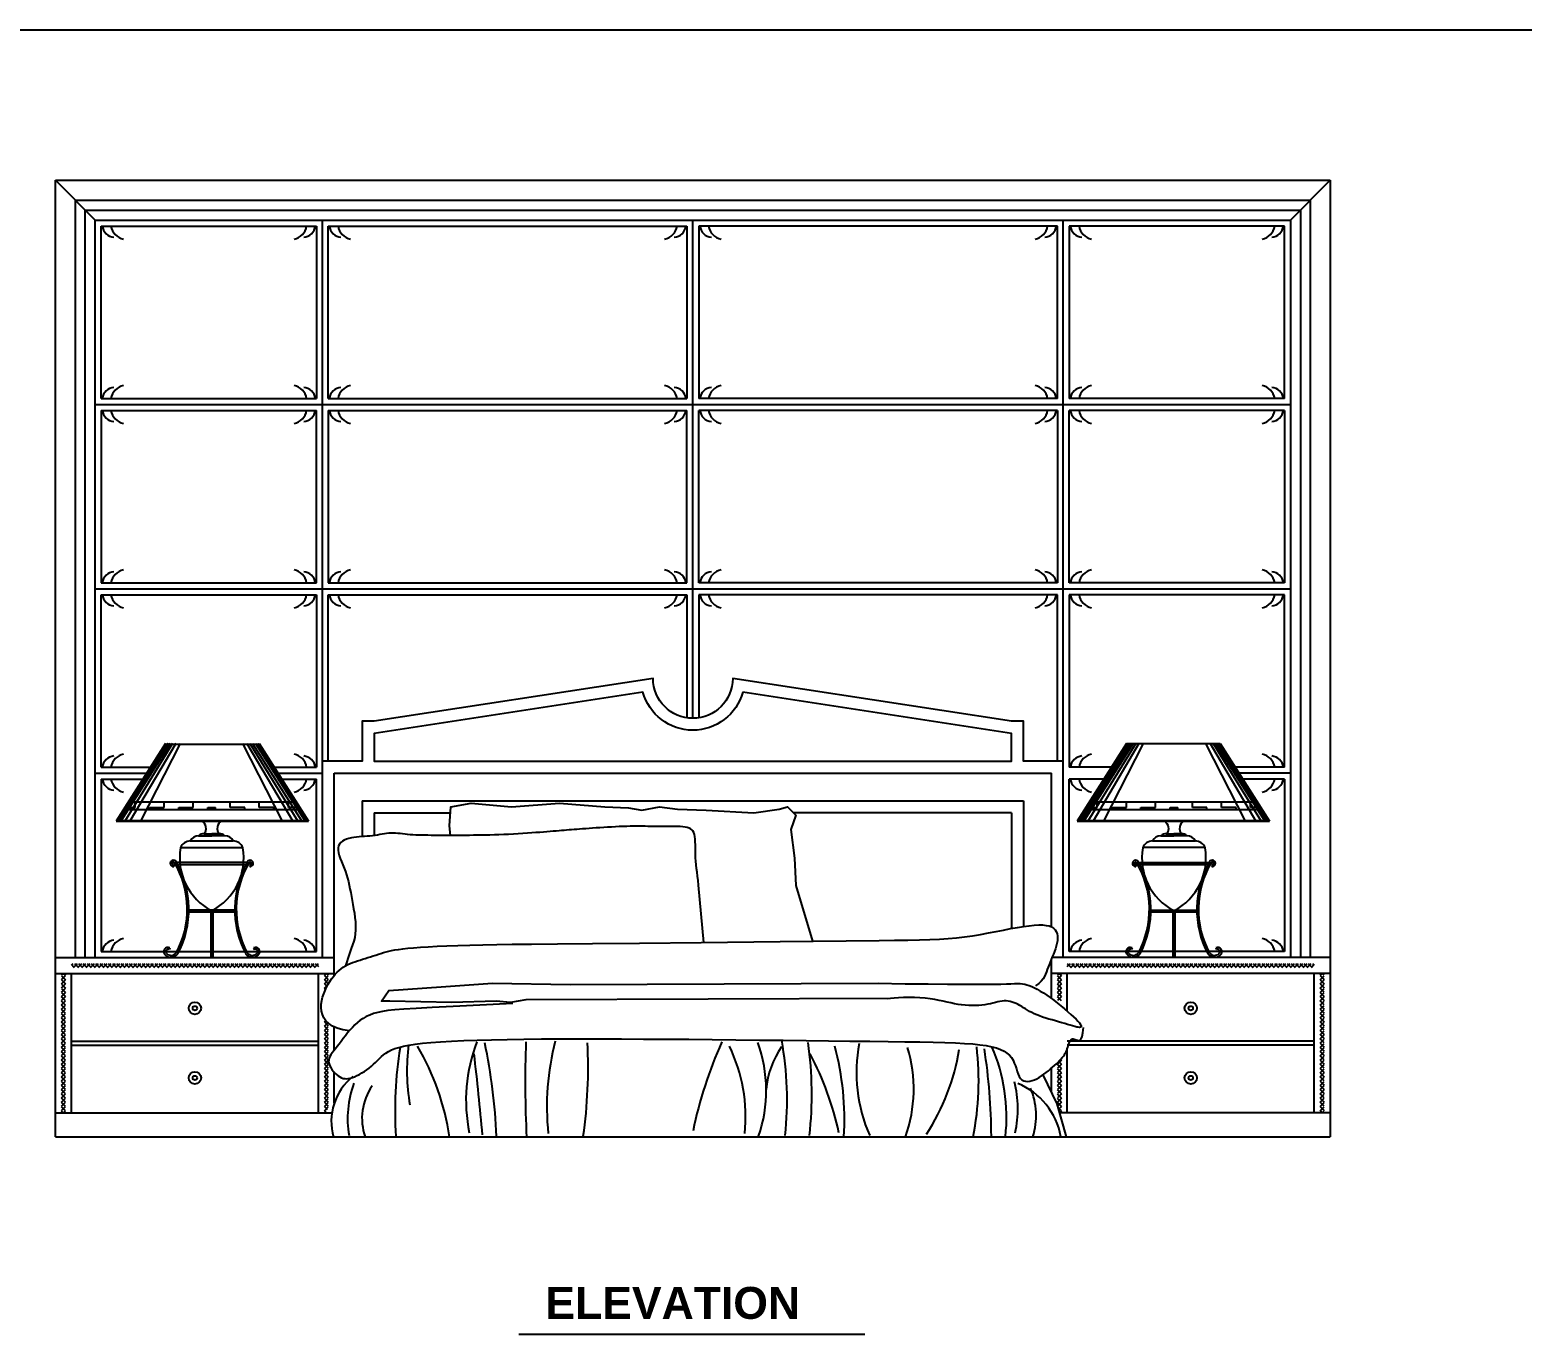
# Model space of a CAD drawing. Header units: inches. Extents: x 3 to 45, y 10.7 to 35.5.
# Drawn here: x 33.913 to 37.659, y 22.517 to 25.789 of the extents above; entities that cross this region are included whole.
import ezdxf

# ---------------------------------------------------------------- set-up
doc = ezdxf.new("R2010")
doc.units = ezdxf.units.IN
doc.header["$MEASUREMENT"] = 0
for name, color, linetype in [('02', 2, 'Continuous'), ('1', 1, 'Continuous'), ('4', 4, 'Continuous'), ('8', 8, 'Continuous')]:
    doc.layers.add(name, color=color, linetype=linetype)
doc.styles.add('HT', font='swisseb.ttf')

msp = doc.modelspace()

# ---------------------------------------------------------------- hatches: boundary and pattern name
at = {"layer": '8'}
h = msp.add_hatch(dxfattribs=at)
h.set_pattern_fill('ANSI37', color=256, scale=0.06, angle=90, style=0)
h.set_pattern_definition([(135, (44.8841596, 2.288211), (-0.0053033009, -0.0053033009), []), (225, (44.8841596, 2.288211), (0.0053033009, -0.0053033009), [])])
h.paths.add_polyline_path([(34.0018, 23.422), (33.9918, 23.422), (33.9918, 23.072), (34.0018, 23.072)])
h = msp.add_hatch(dxfattribs=at)
h.set_pattern_fill('ANSI37', color=256, scale=0.06, style=0)
h.set_pattern_definition([(45, (44.8841596, 2.288211), (-0.0053033009, 0.0053033009), []), (135, (44.8841596, 2.288211), (-0.0053033009, -0.0053033009), [])])
h.paths.add_polyline_path([(34.6368, 23.437), (34.6368, 23.447), (34.0168, 23.447), (34.0168, 23.437)])
h = msp.add_hatch(dxfattribs=at)
h.set_pattern_fill('ANSI37', color=256, scale=0.06, style=0)
h.set_pattern_definition([(135, (26.26945, 2.288211), (0.0053033009, 0.0053033009), []), (45, (26.26945, 2.288211), (0.0053033009, -0.0053033009), [])])
h.paths.add_polyline_path([(36.5168, 23.437), (36.5168, 23.447), (37.1368, 23.447), (37.1368, 23.437)])
h = msp.add_hatch(dxfattribs=at)
h.set_pattern_fill('ANSI37', color=256, scale=0.06, angle=90, style=0)
h.set_pattern_definition([(45, (26.26945, 2.288211), (0.0053033009, -0.0053033009), []), (315, (26.26945, 2.288211), (-0.0053033009, -0.0053033009), [])])
h.paths.add_polyline_path([(37.1518, 23.422), (37.1618, 23.422), (37.1618, 23.072), (37.1518, 23.072)])

# ---------------------------------------------------------------- linework, layer by layer
at = {"layer": '02'}
for p, q in [((34.0768, 25.312), (33.9768, 25.412)), ((37.0768, 25.312), (37.1768, 25.412)), ((34.0268, 25.362), (37.1268, 25.362)), ((34.0268, 23.462), (34.0268, 25.362)), ((37.1268, 25.362), (37.1268, 23.462)), ((34.0518, 25.337), (37.1018, 25.337)), ((34.0518, 23.462), (34.0518, 25.337)), ((37.1018, 25.337), (37.1018, 23.462)), ((34.0918, 25.297), (34.6318, 25.297)), ((34.0918, 24.8645), (34.0918, 25.297)), ((34.6318, 25.297), (34.6318, 24.8645)), ((34.6468, 23.462), (34.6468, 25.312)), ((34.6618, 25.297), (35.5618, 25.297)), ((34.6618, 24.8645), (34.6618, 25.297)), ((35.5618, 25.297), (35.5618, 24.8645)), ((35.5768, 24.062), (35.5768, 25.312)), ((35.5918, 25.297), (35.5918, 24.8645)), ((36.4918, 25.297), (35.5918, 25.297)), ((36.4918, 24.8645), (36.4918, 25.297)), ((36.5068, 23.462), (36.5068, 25.312)), ((37.0618, 25.297), (36.5218, 25.297)), ((36.5218, 25.297), (36.5218, 24.8645)), ((37.0618, 24.8645), (37.0618, 25.297)), ((34.0768, 24.8495), (37.0768, 24.8495)), ((34.0918, 24.8645), (34.6318, 24.8645)), ((34.6618, 24.8645), (35.5618, 24.8645)), ((36.4918, 24.8645), (35.5918, 24.8645)), ((37.0618, 24.8645), (36.5218, 24.8645)), ((34.0918, 24.8345), (34.6318, 24.8345)), ((34.0918, 24.8345), (34.0918, 24.402)), ((34.6318, 24.402), (34.6318, 24.8345)), ((34.6618, 24.8345), (35.5618, 24.8345)), ((34.6618, 24.8345), (34.6618, 24.402)), ((35.5618, 24.402), (35.5618, 24.8345)), ((36.4918, 24.8345), (35.5918, 24.8345)), ((35.5918, 24.402), (35.5918, 24.8345)), ((36.4918, 24.8345), (36.4918, 24.402)), ((37.0618, 24.8345), (36.5218, 24.8345)), ((36.5218, 24.402), (36.5218, 24.8345)), ((37.0618, 24.8345), (37.0618, 24.402)), ((34.0768, 24.387), (37.0768, 24.387)), ((34.0918, 24.402), (34.6318, 24.402)), ((34.6618, 24.402), (35.5618, 24.402)), ((36.4918, 24.402), (35.5918, 24.402)), ((37.0618, 24.402), (36.5218, 24.402)), ((34.0918, 24.372), (34.6318, 24.372)), ((34.0918, 23.9395), (34.0918, 24.372)), ((34.6318, 24.372), (34.6318, 23.9395)), ((34.6618, 23.9545), (34.6618, 24.372)), ((34.6618, 24.372), (35.5618, 24.372)), ((35.5618, 24.372), (35.5618, 24.0632)), ((35.5918, 24.372), (35.5918, 24.0632)), ((36.4918, 24.372), (35.5918, 24.372)), ((36.4918, 23.9545), (36.4918, 24.372)), ((37.0618, 24.372), (36.5218, 24.372)), ((36.5218, 24.372), (36.5218, 23.9395)), ((37.0618, 23.9395), (37.0618, 24.372)), ((34.2533, 23.9987), (34.1292, 23.804)), ((34.2589, 23.9987), (34.1349, 23.804)), ((34.2602, 23.9987), (34.1361, 23.804)), ((34.2648, 23.9987), (34.1407, 23.804)), ((34.2709, 23.9987), (34.1506, 23.804)), ((34.2786, 23.9987), (34.1638, 23.804)), ((34.2901, 23.9987), (34.1902, 23.804)), ((34.252, 23.9967), (34.4884, 23.9967)), ((34.446, 23.9987), (34.5459, 23.804)), ((34.4575, 23.9987), (34.5723, 23.804)), ((34.4651, 23.9987), (34.5855, 23.804)), ((34.4713, 23.9987), (34.5953, 23.804)), ((34.4794, 23.9987), (34.6034, 23.804)), ((34.4828, 23.9987), (34.6069, 23.804)), ((34.4851, 23.9987), (34.6095, 23.8035)), ((34.4884, 23.9987), (34.6124, 23.804)), ((36.6652, 23.9987), (36.5412, 23.804)), ((36.6685, 23.9987), (36.5441, 23.8035)), ((36.6708, 23.9987), (36.5467, 23.804)), ((36.6743, 23.9987), (36.5502, 23.804)), ((36.6777, 23.9987), (36.5537, 23.804)), ((36.6823, 23.9987), (36.5583, 23.804)), ((36.6885, 23.9987), (36.5681, 23.804)), ((36.6961, 23.9987), (36.5813, 23.804)), ((36.7076, 23.9987), (36.6077, 23.804)), ((36.6652, 23.9987), (36.9004, 23.9987)), ((36.8635, 23.9987), (36.9634, 23.804)), ((36.875, 23.9987), (36.9898, 23.804)), ((36.8827, 23.9987), (37.003, 23.804)), ((36.8888, 23.9987), (37.0129, 23.804)), ((36.8934, 23.9987), (37.0175, 23.804)), ((36.8947, 23.9987), (37.0187, 23.804)), ((36.8969, 23.9987), (37.021, 23.804)), ((36.9004, 23.9987), (37.0244, 23.804)), ((34.0918, 23.9395), (34.2156, 23.9395)), ((34.5261, 23.9395), (34.6318, 23.9395)), ((36.6275, 23.9395), (36.5218, 23.9395)), ((37.0618, 23.9395), (36.938, 23.9395)), ((34.0768, 23.9245), (34.206, 23.9245)), ((34.0918, 23.9095), (34.0918, 23.477)), ((34.0918, 23.9095), (34.1964, 23.9095)), ((34.5356, 23.9245), (34.6468, 23.9245)), ((34.5452, 23.9095), (34.6318, 23.9095)), ((34.6318, 23.477), (34.6318, 23.9095)), ((34.6768, 23.9245), (36.4768, 23.9245)), ((36.5218, 23.477), (36.5218, 23.9095)), ((36.6084, 23.9095), (36.5218, 23.9095)), ((37.0768, 23.9245), (36.9476, 23.9245)), ((37.0618, 23.9095), (36.9572, 23.9095)), ((37.0618, 23.9095), (37.0618, 23.477)), ((34.1478, 23.8332), (34.5938, 23.8332)), ((34.1507, 23.8378), (34.1767, 23.8378)), ((34.1602, 23.8526), (34.5814, 23.8526)), ((34.1767, 23.8378), (34.1767, 23.8526)), ((34.2132, 23.8378), (34.2497, 23.8378)), ((34.2132, 23.8332), (34.2132, 23.8378)), ((34.2497, 23.8378), (34.2497, 23.8526)), ((34.2862, 23.8378), (34.3227, 23.8378)), ((34.2862, 23.8332), (34.2862, 23.8378)), ((34.3227, 23.8378), (34.3227, 23.8526)), ((34.3592, 23.8378), (34.379, 23.8378)), ((34.3592, 23.8332), (34.3592, 23.8378)), ((34.7468, 23.8545), (36.4068, 23.8545)), ((34.7468, 23.8545), (34.7468, 23.7652)), ((36.4068, 23.8545), (36.4068, 23.5397)), ((36.5598, 23.8332), (37.0058, 23.8332)), ((36.5722, 23.8526), (36.9934, 23.8526)), ((36.7944, 23.8332), (36.7944, 23.8378)), ((36.8309, 23.8378), (36.8309, 23.8526)), ((36.8674, 23.8378), (36.8309, 23.8378)), ((36.8674, 23.8332), (36.8674, 23.8378)), ((36.9039, 23.8378), (36.9039, 23.8526)), ((36.9404, 23.8378), (36.9039, 23.8378)), ((36.9404, 23.8332), (36.9404, 23.8378)), ((36.9769, 23.8378), (36.9769, 23.8526)), ((37.0029, 23.8378), (36.9769, 23.8378)), ((34.1292, 23.804), (34.6124, 23.804)), ((34.135, 23.8059), (34.6112, 23.8059)), ((36.5412, 23.804), (37.0244, 23.804)), ((36.5424, 23.8059), (37.0186, 23.8059)), ((34.3154, 23.7544), (34.4228, 23.7544)), ((34.3361, 23.7672), (34.3691, 23.767)), ((34.3498, 23.772), (34.3691, 23.7719)), ((34.3884, 23.772), (34.3691, 23.7719)), ((34.4021, 23.7672), (34.3691, 23.767)), ((36.7308, 23.7544), (36.8382, 23.7544)), ((36.7515, 23.7672), (36.7845, 23.767)), ((36.7652, 23.772), (36.7845, 23.7719)), ((36.8038, 23.772), (36.7845, 23.7719)), ((36.8175, 23.7672), (36.7845, 23.767)), ((34.2913, 23.7381), (34.4468, 23.7381)), ((36.8623, 23.7381), (36.7068, 23.7381)), ((34.2733, 23.6947), (34.2738, 23.6899)), ((34.4576, 23.7002), (34.2809, 23.7002)), ((34.2835, 23.6953), (34.455, 23.6953)), ((34.4652, 23.6947), (34.4648, 23.6899)), ((36.6884, 23.6947), (36.6889, 23.6899)), ((36.696, 23.7002), (36.8727, 23.7002)), ((36.6986, 23.6953), (36.8701, 23.6953)), ((36.8803, 23.6947), (36.8799, 23.6899)), ((34.4269, 23.5809), (34.3116, 23.5809)), ((34.3116, 23.576), (34.4269, 23.576)), ((34.3668, 23.5804), (34.3668, 23.462)), ((34.3716, 23.5805), (34.3716, 23.462)), ((36.7267, 23.5809), (36.842, 23.5809)), ((36.7267, 23.576), (36.842, 23.576)), ((36.782, 23.5805), (36.782, 23.462)), ((36.7869, 23.5804), (36.7869, 23.462)), ((34.0918, 23.477), (34.2484, 23.477)), ((34.2531, 23.477), (34.282, 23.477)), ((34.2643, 23.4863), (34.2624, 23.4818)), ((34.2874, 23.477), (34.3668, 23.477)), ((34.3716, 23.477), (34.4508, 23.477)), ((34.4562, 23.477), (34.485, 23.477)), ((34.4742, 23.4863), (34.4761, 23.4818)), ((34.4898, 23.477), (34.6318, 23.477)), ((36.6638, 23.477), (36.5218, 23.477)), ((36.6974, 23.477), (36.6686, 23.477)), ((36.6794, 23.4863), (36.6775, 23.4818)), ((36.782, 23.477), (36.7028, 23.477)), ((36.8662, 23.477), (36.7869, 23.477)), ((36.9005, 23.477), (36.8716, 23.477)), ((36.8893, 23.4863), (36.8912, 23.4818)), ((37.0618, 23.477), (36.9052, 23.477)), ((34.6518, 23.4165), (34.6573, 23.422)), ((34.6518, 23.4166), (34.6618, 23.4066)), ((34.6518, 23.4059), (34.6618, 23.4159)), ((34.657, 23.422), (34.6618, 23.4172)), ((36.4966, 23.422), (36.4918, 23.4172)), ((36.5018, 23.4166), (36.4918, 23.4066)), ((36.5018, 23.4059), (36.4918, 23.4159)), ((36.5018, 23.4165), (36.4963, 23.422)), ((34.6518, 23.406), (34.6618, 23.396)), ((34.6518, 23.3953), (34.6618, 23.4053)), ((34.6518, 23.3954), (34.6585, 23.3887)), ((34.6518, 23.3847), (34.6618, 23.3947)), ((34.6518, 23.3848), (34.655, 23.3816)), ((36.5018, 23.406), (36.4918, 23.396)), ((36.5018, 23.3953), (36.4918, 23.4053)), ((36.5018, 23.3954), (36.4918, 23.3854)), ((36.5018, 23.3847), (36.4918, 23.3947)), ((36.5018, 23.3848), (36.4918, 23.3748)), ((36.5018, 23.3741), (36.4918, 23.3841)), ((36.5018, 23.3742), (36.4918, 23.3642)), ((36.5018, 23.3635), (36.4918, 23.3735)), ((36.5018, 23.3635), (36.4918, 23.3535)), ((36.5018, 23.3529), (36.4918, 23.3629)), ((34.6518, 23.2999), (34.6555, 23.3035)), ((34.6518, 23.2999), (34.6618, 23.2899)), ((34.6518, 23.2893), (34.6607, 23.2982)), ((34.6518, 23.2893), (34.6618, 23.2793)), ((34.6518, 23.2787), (34.6618, 23.2887)), ((34.6518, 23.2787), (34.6618, 23.2687)), ((34.6518, 23.2681), (34.6618, 23.2781)), ((34.6518, 23.2681), (34.6618, 23.2581)), ((34.6518, 23.2574), (34.6618, 23.2674)), ((34.0168, 23.252), (34.6368, 23.252)), ((34.0168, 23.242), (34.6368, 23.242)), ((34.6518, 23.2575), (34.6618, 23.2475)), ((34.6518, 23.2468), (34.6618, 23.2568)), ((34.6518, 23.2469), (34.6618, 23.2369)), ((34.6518, 23.2362), (34.6618, 23.2462)), ((34.6518, 23.2363), (34.6618, 23.2263)), ((34.6518, 23.2256), (34.6618, 23.2356)), ((34.6518, 23.2257), (34.6618, 23.2157)), ((37.1368, 23.252), (36.5168, 23.252)), ((37.1368, 23.242), (36.5168, 23.242)), ((34.6518, 23.215), (34.6618, 23.225)), ((34.6518, 23.2151), (34.6618, 23.2051)), ((34.6518, 23.2044), (34.6618, 23.2144)), ((34.6518, 23.2044), (34.6618, 23.1944)), ((34.6518, 23.1938), (34.6618, 23.2038)), ((34.6518, 23.1938), (34.6618, 23.1838)), ((34.6518, 23.1832), (34.6618, 23.1932)), ((36.5018, 23.2044), (36.4918, 23.1944)), ((36.5018, 23.1938), (36.4918, 23.1838)), ((36.5018, 23.1832), (36.4918, 23.1932)), ((36.5018, 23.1938), (36.4949, 23.2007)), ((34.6518, 23.1832), (34.6618, 23.1732)), ((34.6518, 23.1726), (34.6618, 23.1826)), ((34.6518, 23.1726), (34.6618, 23.1626)), ((34.6518, 23.162), (34.6618, 23.172)), ((34.6518, 23.162), (34.6618, 23.152)), ((34.6518, 23.1514), (34.6618, 23.1614)), ((34.6518, 23.1514), (34.6618, 23.1414)), ((34.6518, 23.1408), (34.6618, 23.1508)), ((36.5018, 23.1832), (36.4918, 23.1732)), ((36.5018, 23.1726), (36.4918, 23.1826)), ((36.5018, 23.1726), (36.4918, 23.1626)), ((36.5018, 23.162), (36.4918, 23.172)), ((36.5018, 23.162), (36.4918, 23.152)), ((36.5018, 23.1514), (36.4918, 23.1614)), ((36.5018, 23.1514), (36.4918, 23.1414)), ((36.5018, 23.1408), (36.4918, 23.1508)), ((34.6518, 23.1408), (34.6618, 23.1308)), ((34.6518, 23.1302), (34.6618, 23.1402)), ((34.6518, 23.1302), (34.6618, 23.1202)), ((34.6518, 23.1196), (34.6618, 23.1296)), ((34.6518, 23.1196), (34.6618, 23.1096)), ((34.6518, 23.109), (34.6618, 23.119)), ((36.5018, 23.1408), (36.4918, 23.1308)), ((36.5018, 23.1302), (36.4918, 23.1402)), ((36.5018, 23.1302), (36.4918, 23.1202)), ((36.5018, 23.1196), (36.4918, 23.1296)), ((36.5018, 23.1196), (36.4918, 23.1096)), ((36.5018, 23.109), (36.4918, 23.119)), ((34.6518, 23.109), (34.6618, 23.099)), ((34.6518, 23.0983), (34.6618, 23.1083)), ((34.6518, 23.0984), (34.6618, 23.0884)), ((34.6518, 23.0877), (34.6618, 23.0977)), ((34.6518, 23.0878), (34.6593, 23.0803)), ((34.6518, 23.0771), (34.6618, 23.0871)), ((34.6518, 23.0772), (34.6565, 23.0725)), ((36.5018, 23.109), (36.4918, 23.099)), ((36.5018, 23.0983), (36.4918, 23.1083)), ((36.5018, 23.0877), (36.4918, 23.0977)), ((36.5018, 23.0984), (36.4927, 23.0893)), ((36.5018, 23.0771), (36.494, 23.085)), ((36.5018, 23.0878), (36.4951, 23.081)), ((36.5018, 23.0772), (36.4974, 23.0728)), ((35.1402, 22.5166), (36.0088, 22.5166))]:
    msp.add_line(p, q, dxfattribs=at)
for points in [[(34.6768, 23.417), (34.6768, 23.9245)], [(36.4768, 23.5385), (36.4768, 23.9245)], [(34.9686, 23.7682), (34.9662, 23.7922), (34.9692, 23.8401), (35.0202, 23.8491), (35.122, 23.8401), (35.2419, 23.8491), (35.3557, 23.8401), (35.4157, 23.8371), (35.4486, 23.8311), (35.4935, 23.8401), (35.5385, 23.8341), (35.6104, 23.8311), (35.7302, 23.8251), (35.7932, 23.8341), (35.8141, 23.8401), (35.8351, 23.8191), (35.8231, 23.7832), (35.8321, 23.7114), (35.8351, 23.6425), (35.877, 23.5028)], [(35.6045, 23.4997), (35.5912, 23.6434), (35.59, 23.6552), (35.5887, 23.666), (35.5874, 23.676), (35.5862, 23.6854), (35.5852, 23.6944), (35.5843, 23.7031), (35.5837, 23.7116), (35.5833, 23.7201), (35.5832, 23.7285), (35.5832, 23.7367), (35.5832, 23.7446), (35.583, 23.7521), (35.5827, 23.759), (35.582, 23.7652), (35.5809, 23.7707), (35.5794, 23.7753), (35.5772, 23.7792), (35.5746, 23.7822), (35.5713, 23.7847), (35.5673, 23.7866), (35.5627, 23.788), (35.5575, 23.789), (35.5515, 23.7897), (35.5448, 23.7901), (35.5375, 23.7904), (35.5297, 23.7905), (35.5217, 23.7905), (35.5136, 23.7904), (35.5055, 23.7903), (35.4976, 23.7902), (35.4901, 23.7902), (35.483, 23.7902), (35.4763, 23.7903), (35.4698, 23.7905), (35.4635, 23.7907), (35.457, 23.7909), (35.4504, 23.791), (35.4435, 23.7911), (35.4361, 23.7912), (35.4282, 23.7911), (35.4197, 23.791), (35.4107, 23.7908), (35.4015, 23.7905), (35.392, 23.7901), (35.3823, 23.7897), (35.3725, 23.7892), (35.3627, 23.7887), (35.353, 23.7881), (35.3435, 23.7875), (35.3342, 23.7868), (35.3251, 23.7862), (35.3163, 23.7855), (35.3079, 23.7849), (35.2999, 23.7843), (35.2923, 23.7837), (35.2852, 23.7832), (35.2786, 23.7827), (35.2722, 23.7822), (35.266, 23.7817), (35.2599, 23.7812), (35.2538, 23.7808), (35.2475, 23.7802), (35.2409, 23.7797), (35.2339, 23.7791), (35.2266, 23.7785), (35.2188, 23.7778), (35.2106, 23.7771), (35.2019, 23.7764), (35.1926, 23.7757), (35.1828, 23.775), (35.1725, 23.7742), (35.1615, 23.7735), (35.1501, 23.7727), (35.1383, 23.772), (35.1263, 23.7713), (35.1142, 23.7707), (35.1021, 23.7701), (35.0902, 23.7696), (35.0786, 23.7692), (35.0674, 23.7689), (35.0565, 23.7687), (35.0461, 23.7685), (35.0359, 23.7684), (35.026, 23.7683), (35.0164, 23.7682), (35.0069, 23.7682), (34.9977, 23.7682), (34.9283, 23.7682), (34.9201, 23.7682), (34.912, 23.7683), (34.9041, 23.7683), (34.8963, 23.7684), (34.8888, 23.7686), (34.8814, 23.7689), (34.8742, 23.7692), (34.8674, 23.7697), (34.8608, 23.7703), (34.8544, 23.7711), (34.8483, 23.7718), (34.8423, 23.7725), (34.8364, 23.7731), (34.8307, 23.7735), (34.8251, 23.7738), (34.8194, 23.7737), (34.8138, 23.7734), (34.8082, 23.7728), (34.8025, 23.772), (34.7967, 23.771), (34.7909, 23.77), (34.7849, 23.769), (34.7788, 23.7681), (34.7725, 23.7672), (34.766, 23.7666), (34.7594, 23.766), (34.7528, 23.7655), (34.746, 23.7651), (34.7393, 23.7645), (34.7326, 23.7638), (34.726, 23.7629), (34.7196, 23.7617), (34.7133, 23.7603), (34.7074, 23.7584), (34.7019, 23.7561), (34.697, 23.7534), (34.6929, 23.7501), (34.6896, 23.7463), (34.6873, 23.7419), (34.6861, 23.7368), (34.6861, 23.731), (34.6872, 23.7247), (34.6892, 23.7177), (34.6918, 23.7104), (34.6948, 23.7026), (34.6981, 23.6946), (34.7014, 23.6863), (34.7046, 23.6779), (34.7074, 23.6695), (34.7099, 23.6609), (34.7121, 23.6522), (34.7142, 23.6434), (34.7161, 23.6343), (34.7179, 23.6249), (34.7197, 23.6152), (34.7216, 23.6051), (34.7235, 23.5946), (34.7253, 23.5838), (34.7271, 23.5729), (34.7286, 23.562), (34.7297, 23.5512), (34.7303, 23.5406), (34.7303, 23.5304), (34.7295, 23.5208), (34.728, 23.5117), (34.7258, 23.5028), (34.7229, 23.4939), (34.7194, 23.4843), (34.7156, 23.4739), (34.7114, 23.4621), (34.7071, 23.4486), (34.7049, 23.4409)], [(36.0448, 23.5048), (36.0828, 23.5049), (36.1162, 23.5051), (36.1458, 23.5057), (36.1721, 23.5065), (36.1959, 23.5076), (36.2179, 23.5091), (36.2386, 23.5111), (36.2588, 23.5135), (36.279, 23.5165), (36.299, 23.5198), (36.3188, 23.5234), (36.3382, 23.5271), (36.3568, 23.5307), (36.3746, 23.5341), (36.3914, 23.5372), (36.4069, 23.5397), (36.4209, 23.5416), (36.4336, 23.5429), (36.4449, 23.5434), (36.4549, 23.5433), (36.4635, 23.5424), (36.471, 23.5408), (36.4772, 23.5384), (36.4823, 23.5352), (36.4862, 23.5313), (36.4891, 23.5267), (36.491, 23.5214), (36.4921, 23.5157), (36.4924, 23.5096), (36.4919, 23.5032), (36.4909, 23.4966), (36.4892, 23.4898), (36.4872, 23.4831), (36.4847, 23.4764), (36.482, 23.4697), (36.4792, 23.4631), (36.4763, 23.4565), (36.4735, 23.4501), (36.4709, 23.4437), (36.4685, 23.4374), (36.4665, 23.4313), (36.4646, 23.4254), (36.4624, 23.4195), (36.4598, 23.4137), (36.4562, 23.408), (36.4515, 23.4023), (36.4453, 23.3967), (36.4373, 23.391)], [(34.7146, 23.2773), (34.698, 23.2802), (34.684, 23.2844), (34.6724, 23.2897), (34.6631, 23.2959), (34.6559, 23.3029), (34.6505, 23.3105), (34.6468, 23.3187), (34.6447, 23.3272), (34.6438, 23.3359), (34.6441, 23.3447), (34.6454, 23.3535), (34.6475, 23.3622), (34.6504, 23.3707), (34.6538, 23.379), (34.6576, 23.387), (34.6616, 23.3945), (34.6658, 23.4016), (34.6701, 23.4081), (34.6745, 23.4142), (34.6791, 23.4197), (34.6838, 23.4248), (34.6887, 23.4295), (34.6938, 23.4337), (34.6991, 23.4374), (34.7046, 23.4408), (34.7104, 23.4438), (34.7163, 23.4465), (34.7224, 23.4489), (34.7287, 23.4512), (34.735, 23.4533), (34.7415, 23.4554), (34.748, 23.4574), (34.7546, 23.4595), (34.7612, 23.4616), (34.7678, 23.4637), (34.7744, 23.4658), (34.781, 23.4679), (34.7876, 23.47), (34.794, 23.472), (34.8005, 23.4739), (34.8068, 23.4757), (34.8134, 23.4774), (34.8206, 23.4791), (34.8286, 23.4807), (34.8378, 23.4822), (34.8486, 23.4836), (34.8611, 23.485), (34.8759, 23.4863), (34.893, 23.4876), (34.9127, 23.4889), (34.9349, 23.49), (34.9596, 23.4911), (34.9869, 23.4921), (35.0169, 23.4929), (35.0494, 23.4937), (35.0846, 23.4943), (35.1236, 23.4948), (35.1721, 23.4953), (35.2369, 23.4959), (35.3248, 23.4968), (35.4428, 23.4979), (35.5975, 23.4996), (35.796, 23.5018), (36.0448, 23.5048)], [(36.0727, 23.3592), (35.158, 23.3551), (35.119, 23.3491), (35.0831, 23.3521), (34.9722, 23.3491), (34.8164, 23.3521), (34.7955, 23.3521), (34.8134, 23.3791), (34.9453, 23.3881), (35.0741, 23.397), (35.2688, 23.394), (36.0418, 23.397)], [(36.0418, 23.397), (36.1102, 23.396), (36.1678, 23.3953), (36.2157, 23.3948), (36.2551, 23.3945), (36.2871, 23.3944), (36.3128, 23.3945), (36.3335, 23.3947), (36.3502, 23.395), (36.3639, 23.3954), (36.3752, 23.3959), (36.3845, 23.3962), (36.3922, 23.3963), (36.3987, 23.3963), (36.4045, 23.3958), (36.4099, 23.3949), (36.4153, 23.3935), (36.4212, 23.3916), (36.4275, 23.389), (36.4342, 23.3858), (36.4414, 23.382), (36.4489, 23.3776), (36.4568, 23.3727), (36.4651, 23.3672), (36.4738, 23.3611), (36.4827, 23.3545), (36.4918, 23.3475), (36.5008, 23.3403), (36.5096, 23.333), (36.518, 23.3258), (36.5257, 23.3189), (36.5327, 23.3125), (36.5387, 23.3067), (36.5435, 23.3017), (36.5472, 23.2974), (36.5499, 23.2939), (36.5514, 23.2911), (36.5519, 23.2889), (36.5515, 23.2874), (36.55, 23.2866), (36.5477, 23.2863), (36.5444, 23.2865), (36.5404, 23.2873), (36.5356, 23.2885), (36.5301, 23.29), (36.524, 23.2918), (36.5173, 23.2939), (36.5102, 23.296), (36.5027, 23.2982), (36.4949, 23.3005), (36.4869, 23.3028), (36.4787, 23.3051), (36.4706, 23.3074), (36.4626, 23.3098), (36.4548, 23.3123), (36.4473, 23.315), (36.4403, 23.3177), (36.4338, 23.3206), (36.4278, 23.3235), (36.4223, 23.3266), (36.417, 23.3296), (36.412, 23.3326), (36.4072, 23.3356), (36.4025, 23.3384), (36.3979, 23.3412), (36.3932, 23.3437), (36.3884, 23.346), (36.3836, 23.348), (36.3787, 23.3497), (36.3737, 23.3511), (36.3687, 23.352), (36.3636, 23.3526), (36.3584, 23.3526), (36.3531, 23.3522), (36.3477, 23.3514), (36.3421, 23.3502), (36.3363, 23.3488), (36.3302, 23.3473), (36.3238, 23.3458), (36.3171, 23.3444), (36.31, 23.3432), (36.3025, 23.3422), (36.2946, 23.3415), (36.2864, 23.3411), (36.278, 23.341), (36.2693, 23.3413), (36.2605, 23.3419), (36.2515, 23.3428), (36.2426, 23.3441), (36.2336, 23.3458), (36.2244, 23.3478), (36.215, 23.3499), (36.2053, 23.352), (36.1951, 23.3542), (36.1842, 23.3562), (36.1726, 23.3579), (36.1602, 23.3594), (36.1468, 23.3604), (36.133, 23.361), (36.1191, 23.3612), (36.1057, 23.3611), (36.0932, 23.3607), (36.082, 23.36), (36.0727, 23.3592), (36.0658, 23.3581)], [(35.125, 23.3461), (35.0418, 23.3421), (34.975, 23.3389), (34.9224, 23.3363), (34.8819, 23.3341), (34.8514, 23.3323), (34.8286, 23.3305), (34.8115, 23.3286), (34.798, 23.3264), (34.7861, 23.3239), (34.7754, 23.3209), (34.7658, 23.3174), (34.7571, 23.3134), (34.7492, 23.309), (34.7419, 23.3041), (34.735, 23.2987), (34.7286, 23.2928), (34.7223, 23.2864), (34.7162, 23.2796), (34.7103, 23.2725), (34.7046, 23.2654), (34.6992, 23.2583), (34.6939, 23.2513), (34.6889, 23.2446), (34.6841, 23.2384), (34.6796, 23.2327), (34.6753, 23.2274), (34.6716, 23.2225), (34.6683, 23.2179), (34.6657, 23.2134), (34.6638, 23.209), (34.6628, 23.2045), (34.6626, 23.2), (34.6635, 23.1952), (34.6653, 23.1903), (34.6678, 23.1854), (34.6709, 23.1806), (34.6745, 23.176), (34.6784, 23.1717), (34.6825, 23.1678), (34.6866, 23.1645), (34.6907, 23.1619), (34.6947, 23.1598), (34.6988, 23.1584), (34.703, 23.1577), (34.7074, 23.1575), (34.712, 23.1579), (34.7168, 23.159), (34.7221, 23.1605), (34.7277, 23.1627), (34.7336, 23.1653), (34.7398, 23.1684), (34.746, 23.172), (34.7523, 23.1758), (34.7584, 23.18), (34.7644, 23.1844), (34.77, 23.189), (34.7752, 23.1937), (34.7802, 23.1985), (34.7851, 23.2034), (34.79, 23.2082), (34.7951, 23.2129), (34.8005, 23.2175), (34.8064, 23.2218), (34.8129, 23.2259), (34.8203, 23.2297), (34.8288, 23.2331), (34.8386, 23.2363), (34.8502, 23.2392), (34.8637, 23.2418), (34.8796, 23.2442), (34.898, 23.2464), (34.9193, 23.2484), (34.9437, 23.2501), (34.9712, 23.2517), (35.0018, 23.2531), (35.0353, 23.2543), (35.0716, 23.2554), (35.1107, 23.2562), (35.1525, 23.2569), (35.1969, 23.2573), (35.2439, 23.2576), (35.2931, 23.2577), (35.3444, 23.2577), (35.3977, 23.2575), (35.4526, 23.2572), (35.509, 23.2568), (35.5667, 23.2564), (35.6254, 23.2558), (35.6849, 23.2553), (35.7445, 23.2546), (35.8036, 23.254), (35.8615, 23.2533), (35.9175, 23.2527), (35.9709, 23.2521), (36.0211, 23.2514), (36.0673, 23.2508), (36.109, 23.2503), (36.1465, 23.2497), (36.1799, 23.2491), (36.2095, 23.2484), (36.2359, 23.2474), (36.2591, 23.2462), (36.2795, 23.2447), (36.2975, 23.2429), (36.3133, 23.2406), (36.3271, 23.2379), (36.339, 23.2347), (36.3493, 23.231), (36.358, 23.2267), (36.3653, 23.2219), (36.3714, 23.2165), (36.3764, 23.2104), (36.3805, 23.2038), (36.3838, 23.1967), (36.3866, 23.1895), (36.389, 23.1822), (36.3913, 23.1753), (36.3937, 23.1689), (36.3963, 23.1632), (36.3994, 23.1585), (36.403, 23.155), (36.4073, 23.1526), (36.4121, 23.1513), (36.4172, 23.1509), (36.4227, 23.1515), (36.4284, 23.1528), (36.4343, 23.1549), (36.4403, 23.1576), (36.4463, 23.1608), (36.4522, 23.1645), (36.4581, 23.1686), (36.4638, 23.173), (36.4694, 23.1775), (36.4748, 23.182), (36.4799, 23.1866), (36.4847, 23.191), (36.4893, 23.1952), (36.4935, 23.1992), (36.4973, 23.203), (36.5009, 23.2068), (36.5041, 23.2104), (36.5069, 23.2141), (36.5095, 23.2177), (36.5117, 23.2214), (36.5136, 23.2252), (36.5152, 23.229), (36.5167, 23.2328), (36.5179, 23.2365), (36.519, 23.2401), (36.5201, 23.2434), (36.5211, 23.2466), (36.5222, 23.2494), (36.5234, 23.2518), (36.5247, 23.2538), (36.5261, 23.2554), (36.5277, 23.2566), (36.5295, 23.2573), (36.5316, 23.2575), (36.5339, 23.2572), (36.5364, 23.2563), (36.5393, 23.255), (36.5423, 23.2539), (36.5454, 23.2534), (36.5484, 23.2545), (36.5512, 23.2576), (36.5537, 23.2635), (36.5557, 23.2728), (36.5572, 23.2863)], [(36.5144, 23.012), (36.4912, 23.0947), (36.4565, 23.1675)]]:
    msp.add_lwpolyline(points, dxfattribs=at)
for points in [[(34.393, 23.804, 0.414467), (34.387, 23.7721, 0.414467)], [(36.7606, 23.804, -0.414467), (36.7666, 23.7721, -0.414467)]]:
    msp.add_lwpolyline(points, format="xyb", dxfattribs=at)
for centre, radius in [((34.3268, 23.3345), 0.0155), ((34.3268, 23.3345), 0.00548), ((36.8268, 23.3345), 0.0155), ((36.8268, 23.3345), 0.00548), ((34.3268, 23.1595), 0.0155), ((34.3268, 23.1595), 0.00548), ((36.8268, 23.1595), 0.0155), ((36.8268, 23.1595), 0.00548)]:
    msp.add_circle(centre, radius, dxfattribs=at)
for centre, radius, start, end in [((34.1259, 25.3007), 0.0316, 186.6274, 265.6153), ((34.1559, 25.3037), 0.0402, 189.5812, 258.2658), ((34.5677, 25.3037), 0.0402, 281.7342, 350.4188), ((34.5977, 25.3007), 0.0316, 274.3847, 353.3726), ((34.6959, 25.3007), 0.0316, 186.6274, 265.6153), ((34.7259, 25.3037), 0.0402, 189.5812, 258.2658), ((35.4977, 25.3037), 0.0402, 281.7342, 350.4188), ((35.5277, 25.3007), 0.0316, 274.3847, 353.3726), ((35.6259, 25.3007), 0.0316, 186.6274, 265.6153), ((35.6559, 25.3037), 0.0402, 189.5812, 258.2658), ((36.4277, 25.3037), 0.0402, 281.7342, 350.4188), ((36.4577, 25.3007), 0.0316, 274.3847, 353.3726), ((36.5559, 25.3007), 0.0316, 186.6274, 265.6153), ((36.5859, 25.3037), 0.0402, 189.5812, 258.2658), ((36.9977, 25.3037), 0.0402, 281.7342, 350.4188), ((37.0277, 25.3007), 0.0316, 274.3847, 353.3726), ((34.1259, 24.8609), 0.0316, 94.3847, 173.3726), ((34.1559, 24.8578), 0.0402, 101.7342, 170.4188), ((34.5677, 24.8578), 0.0402, 9.5812, 78.2658), ((34.5977, 24.8609), 0.0316, 6.6274, 85.6153), ((34.6959, 24.8609), 0.0316, 94.3847, 173.3726), ((34.7259, 24.8578), 0.0402, 101.7342, 170.4188), ((35.4977, 24.8578), 0.0402, 9.5812, 78.2658), ((35.5277, 24.8609), 0.0316, 6.6274, 85.6153), ((35.6259, 24.8609), 0.0316, 94.3847, 173.3726), ((35.6559, 24.8578), 0.0402, 101.7342, 170.4188), ((36.4277, 24.8578), 0.0402, 9.5812, 78.2658), ((36.4577, 24.8609), 0.0316, 6.6274, 85.6153), ((36.5559, 24.8609), 0.0316, 94.3847, 173.3726), ((36.5859, 24.8578), 0.0402, 101.7342, 170.4188), ((36.9977, 24.8578), 0.0402, 9.5812, 78.2658), ((37.0277, 24.8609), 0.0316, 6.6274, 85.6153), ((34.1259, 24.8382), 0.0316, 186.6274, 265.6153), ((34.1559, 24.8412), 0.0402, 189.5812, 258.2658), ((34.5677, 24.8412), 0.0402, 281.7342, 350.4188), ((34.5977, 24.8382), 0.0316, 274.3847, 353.3726), ((34.6959, 24.8382), 0.0316, 186.6274, 265.6153), ((34.7259, 24.8412), 0.0402, 189.5812, 258.2658), ((35.4977, 24.8412), 0.0402, 281.7342, 350.4188), ((35.5277, 24.8382), 0.0316, 274.3847, 353.3726), ((35.6259, 24.8382), 0.0316, 186.6274, 265.6153), ((35.6559, 24.8412), 0.0402, 189.5812, 258.2658), ((36.4277, 24.8412), 0.0402, 281.7342, 350.4188), ((36.4577, 24.8382), 0.0316, 274.3847, 353.3726), ((36.5559, 24.8382), 0.0316, 186.6274, 265.6153), ((36.5859, 24.8412), 0.0402, 189.5812, 258.2658), ((36.9977, 24.8412), 0.0402, 281.7342, 350.4188), ((37.0277, 24.8382), 0.0316, 274.3847, 353.3726), ((34.1259, 24.3984), 0.0316, 94.3847, 173.3726), ((34.1559, 24.3953), 0.0402, 101.7342, 170.4188), ((34.5677, 24.3953), 0.0402, 9.5812, 78.2658), ((34.5977, 24.3984), 0.0316, 6.6274, 85.6153), ((34.6959, 24.3984), 0.0316, 94.3847, 173.3726), ((34.7259, 24.3953), 0.0402, 101.7342, 170.4188), ((35.4977, 24.3953), 0.0402, 9.5812, 78.2658), ((35.5277, 24.3984), 0.0316, 6.6274, 85.6153), ((35.6259, 24.3984), 0.0316, 94.3847, 173.3726), ((35.6559, 24.3953), 0.0402, 101.7342, 170.4188), ((36.4277, 24.3953), 0.0402, 9.5812, 78.2658), ((36.4577, 24.3984), 0.0316, 6.6274, 85.6153), ((36.5559, 24.3984), 0.0316, 94.3847, 173.3726), ((36.5859, 24.3953), 0.0402, 101.7342, 170.4188), ((36.9977, 24.3953), 0.0402, 9.5812, 78.2658), ((37.0277, 24.3984), 0.0316, 6.6274, 85.6153), ((34.1259, 24.3757), 0.0316, 186.6274, 265.6153), ((34.1559, 24.3787), 0.0402, 189.5812, 258.2658), ((34.5677, 24.3787), 0.0402, 281.7342, 350.4188), ((34.5977, 24.3757), 0.0316, 274.3847, 353.3726), ((34.6959, 24.3757), 0.0316, 186.6274, 265.6153), ((34.7259, 24.3787), 0.0402, 189.5812, 258.2658), ((35.4977, 24.3787), 0.0402, 281.7342, 350.4188), ((35.5277, 24.3757), 0.0316, 274.3847, 353.3726), ((35.6259, 24.3757), 0.0316, 186.6274, 265.6153), ((35.6559, 24.3787), 0.0402, 189.5812, 258.2658), ((36.4277, 24.3787), 0.0402, 281.7342, 350.4188), ((36.4577, 24.3757), 0.0316, 274.3847, 353.3726), ((36.5559, 24.3757), 0.0316, 186.6274, 265.6153), ((36.5859, 24.3787), 0.0402, 189.5812, 258.2658), ((36.9977, 24.3787), 0.0402, 281.7342, 350.4188), ((37.0277, 24.3757), 0.0316, 274.3847, 353.3726), ((34.1259, 23.9359), 0.0316, 94.3847, 173.3726), ((34.1559, 23.9328), 0.0402, 101.7342, 170.4188), ((34.5677, 23.9328), 0.0402, 9.5812, 78.2658), ((34.5977, 23.9359), 0.0316, 6.6274, 85.6153), ((36.5559, 23.9359), 0.0316, 94.3847, 173.3726), ((36.5859, 23.9328), 0.0402, 101.7342, 170.4188), ((36.9977, 23.9328), 0.0402, 9.5812, 78.2658), ((37.0277, 23.9359), 0.0316, 6.6274, 85.6153), ((34.1259, 23.9132), 0.0316, 186.6274, 265.6153), ((34.1559, 23.9162), 0.0402, 189.5812, 258.2658), ((34.5677, 23.9162), 0.0402, 281.7342, 350.4188), ((34.5977, 23.9132), 0.0316, 274.3847, 353.3726), ((36.5559, 23.9132), 0.0316, 186.6274, 265.6153), ((36.5859, 23.9162), 0.0402, 189.5812, 258.2658), ((36.9977, 23.9162), 0.0402, 281.7342, 350.4188), ((37.0277, 23.9132), 0.0316, 274.3847, 353.3726), ((34.3322, 23.7851), 0.0229, 325.6014, 55.651), ((36.8214, 23.7851), 0.0229, 124.349, 214.3986), ((34.3158, 23.7277), 0.0266, 90.9754, 159.1082), ((34.3361, 23.7441), 0.0231, 90, 153.8109), ((34.3483, 23.7544), 0.0177, 85.27, 133.6097), ((34.3898, 23.7544), 0.0177, 46.3903, 94.73), ((34.4021, 23.7441), 0.0231, 26.1891, 90), ((34.4224, 23.7277), 0.0266, 20.8918, 89.0246), ((36.7312, 23.7277), 0.0266, 90.9754, 159.1082), ((36.7515, 23.7441), 0.0231, 90, 153.8109), ((36.7638, 23.7544), 0.0177, 85.27, 133.6097), ((36.8053, 23.7544), 0.0177, 46.3903, 94.73), ((36.8175, 23.7441), 0.0231, 26.1891, 90), ((36.8378, 23.7277), 0.0266, 20.8918, 89.0246), ((34.4376, 23.7113), 0.1489, 169.9962, 242.6044), ((34.3006, 23.7113), 0.1489, 297.3956, 10.0038), ((36.853, 23.7113), 0.1489, 169.9962, 242.6044), ((36.716, 23.7113), 0.1489, 297.3956, 10.0038), ((34.273, 23.6979), 0.00801, 32.0735, 275.454), ((34.273, 23.6979), 0.00315, 32.0735, 275.454), ((34.0796, 23.5826), 0.2282, 331.461, 30.8136), ((34.0707, 23.5824), 0.2409, 332.3858, 29.8079), ((34.6678, 23.5824), 0.2409, 150.1921, 207.6142), ((34.6589, 23.5826), 0.2282, 149.1864, 208.539), ((34.4655, 23.6979), 0.00801, 264.546, 147.9265), ((34.4655, 23.6979), 0.00315, 264.546, 147.9265), ((36.6881, 23.6979), 0.00801, 32.0735, 275.454), ((36.6881, 23.6979), 0.00315, 32.0735, 275.454), ((36.4947, 23.5826), 0.2282, 331.461, 30.8136), ((36.4859, 23.5824), 0.2409, 332.3858, 29.8079), ((37.0829, 23.5824), 0.2409, 150.1921, 207.6142), ((37.074, 23.5826), 0.2282, 149.1864, 208.539), ((36.8806, 23.6979), 0.00801, 264.546, 147.9265), ((36.8806, 23.6979), 0.00315, 264.546, 147.9265), ((34.1259, 23.4734), 0.0316, 94.3847, 173.3726), ((34.1559, 23.4703), 0.0402, 101.7342, 170.4188), ((34.5677, 23.4703), 0.0402, 9.5812, 78.2658), ((34.5977, 23.4734), 0.0316, 6.6274, 85.6153), ((36.5559, 23.4734), 0.0316, 94.3847, 173.3726), ((36.5859, 23.4703), 0.0402, 101.7342, 170.4188), ((36.9977, 23.4703), 0.0402, 9.5812, 78.2658), ((37.0277, 23.4734), 0.0316, 6.6274, 85.6153), ((34.2599, 23.4762), 0.011, 66.2695, 227.016), ((34.2671, 23.4839), 0.0216, 227.0771, 322.3729), ((34.2599, 23.4762), 0.00617, 66.2695, 227.016), ((34.267, 23.4837), 0.0166, 226.9126, 322.2806), ((34.4714, 23.4839), 0.0216, 217.6271, 312.9229), ((34.4715, 23.4837), 0.0166, 217.7194, 313.0874), ((34.4786, 23.4762), 0.011, 312.984, 113.7305), ((34.4786, 23.4762), 0.00617, 312.984, 113.7305), ((36.675, 23.4762), 0.011, 66.2695, 227.016), ((36.6822, 23.4839), 0.0216, 227.0771, 322.3729), ((36.675, 23.4762), 0.00617, 66.2695, 227.016), ((36.6821, 23.4837), 0.0166, 226.9126, 322.2806), ((36.8865, 23.4839), 0.0216, 217.6271, 312.9229), ((36.8866, 23.4837), 0.0166, 217.7194, 313.0874), ((36.8937, 23.4762), 0.011, 312.984, 113.7305), ((36.8937, 23.4762), 0.00617, 312.984, 113.7305), ((35.8231, 23.0777), 0.9939, 170.8535, 183.7321), ((35.3874, 23.1795), 0.5283, 173.1262, 189.5405), ((34.3535, 22.9244), 0.6184, 8.1435, 30.6044), ((35.4093, 23.1033), 0.402, 158.6296, 191.6891), ((33.6862, 22.9549), 1.3991, 2.3806, 12.092), ((37.9338, 23.1509), 2.7778, 177.9615, 182.8818), ((35.849, 23.0883), 0.6387, 165.195, 186.133), ((34.1135, 23.184), 1.2004, 351.8117, 3.0564), ((36.6846, 22.7922), 1.132, 156.1608, 168.0269), ((35.3074, 23.0626), 0.4019, 353.9171, 26.0632), ((35.4089, 23.1281), 0.3522, 340.9407, 19.9152), ((35.9771, 23.113), 0.2168, 144.9374, 175.3077), ((35.0039, 23.1058), 0.8096, 353.5507, 10.5554), ((34.929, 23.1174), 0.9464, 353.7844, 7.9401), ((35.2573, 23.0566), 0.7, 356.2979, 15.1329), ((36.3771, 23.1726), 0.3897, 169.096, 203.8811), ((35.7787, 23.1314), 0.3526, 340.0936, 17.2189), ((35.7058, 23.3182), 0.5467, 326.7403, 350.7716), ((35.5644, 23.1524), 0.7299, 348.8574, 6.6995), ((34.8672, 23.0066), 1.459, 0.2562, 8.8994), ((35.9179, 23.0608), 0.4463, 353.7273, 23.3563), ((27.2717, 22.3141), 7.8089, 5.16091, 6.66135), ((35.1572, 22.8485), 0.8052, 12.4368, 27.4792), ((34.815, 23.0502), 0.1457, 129.1918, 195.6373), ((34.963, 23.0578), 0.2529, 159.5268, 189.7999), ((34.8893, 23.058), 0.143, 145.3359, 199.0507), ((36.1221, 23.0823), 0.2706, 347.1027, 14.4682), ((36.327, 22.9822), 0.176, 9.762, 68.1817), ((36.2633, 23.065), 0.1753, 342.4287, 23.2352)]:
    msp.add_arc(centre, radius, start, end, dxfattribs=at)
at = {"layer": '1'}
for p, q in [((34.379, 23.8332), (34.379, 23.8378)), ((34.4155, 23.8378), (34.4155, 23.8526)), ((34.452, 23.8378), (34.4155, 23.8378)), ((34.452, 23.8332), (34.452, 23.8378)), ((34.4885, 23.8378), (34.4885, 23.8526)), ((34.525, 23.8378), (34.4885, 23.8378)), ((34.525, 23.8332), (34.525, 23.8378)), ((34.5615, 23.8378), (34.5615, 23.8526)), ((34.5909, 23.8378), (34.5615, 23.8378)), ((36.5627, 23.8378), (36.5921, 23.8378)), ((36.5921, 23.8378), (36.5921, 23.8526)), ((36.6286, 23.8378), (36.6651, 23.8378)), ((36.6286, 23.8332), (36.6286, 23.8378)), ((36.6651, 23.8378), (36.6651, 23.8526)), ((36.7016, 23.8378), (36.7381, 23.8378)), ((36.7016, 23.8332), (36.7016, 23.8378)), ((36.7381, 23.8378), (36.7381, 23.8526)), ((36.7746, 23.8378), (36.7944, 23.8378)), ((36.7746, 23.8332), (36.7746, 23.8378)), ((33.9768, 23.012), (37.1768, 23.012))]:
    msp.add_line(p, q, dxfattribs=at)
at = {"layer": '4'}
for p, q in [((24.3249, 25.7895), (44.6511, 25.7895)), ((33.9768, 25.412), (37.1768, 25.412)), ((33.9768, 23.012), (33.9768, 25.412)), ((37.1768, 25.412), (37.1768, 23.012)), ((34.0768, 25.312), (37.0768, 25.312)), ((34.0768, 23.462), (34.0768, 25.312)), ((37.0768, 25.312), (37.0768, 23.462)), ((34.7768, 23.8245), (34.9683, 23.8245)), ((34.7768, 23.8245), (34.7768, 23.7659)), ((36.3768, 23.8245), (35.8297, 23.8245)), ((36.3768, 23.8245), (36.3768, 23.536)), ((33.9768, 23.462), (34.6768, 23.462)), ((37.1768, 23.462), (36.4787, 23.462)), ((33.9768, 23.422), (34.6768, 23.422)), ((34.0168, 23.072), (34.0168, 23.422)), ((34.6368, 23.072), (34.6368, 23.422)), ((37.1768, 23.422), (36.4768, 23.422)), ((36.5168, 23.3268), (36.5168, 23.422)), ((37.1368, 23.072), (37.1368, 23.422)), ((36.5168, 23.072), (36.5168, 23.2332)), ((33.9768, 23.072), (34.671, 23.072)), ((37.1768, 23.072), (36.4976, 23.072))]:
    msp.add_line(p, q, dxfattribs=at)
for points in [[(36.5068, 23.9545), (36.4068, 23.9545), (36.4068, 24.0545), (36.3768, 24.0545), (35.6768, 24.162, -1), (35.4768, 24.162), (34.7768, 24.0545), (34.7468, 24.0545), (34.7468, 23.9545), (34.6468, 23.9545)], [(35.7022, 24.1278, -0.763492), (35.4514, 24.1278), (34.7768, 24.0242), (34.7768, 23.9545), (36.3768, 23.9545), (36.3768, 24.0242), (35.7022, 24.1278)]]:
    msp.add_lwpolyline(points, format="xyb", dxfattribs=at)
for points in [[(36.4768, 23.3589), (36.4768, 23.4577)], [(34.6768, 23.2292), (34.6768, 23.2877)], [(34.6768, 23.0961), (34.6768, 23.1734)], [(36.4768, 23.125), (36.4768, 23.1838)]]:
    msp.add_lwpolyline(points, dxfattribs=at)

# ---------------------------------------------------------------- texts
at = {"layer": '02', "style": 'HT'}
msp.add_text('ELEVATION', height=0.08, dxfattribs=at).set_placement((35.2065, 22.555))

doc.saveas('drawing.dxf')
